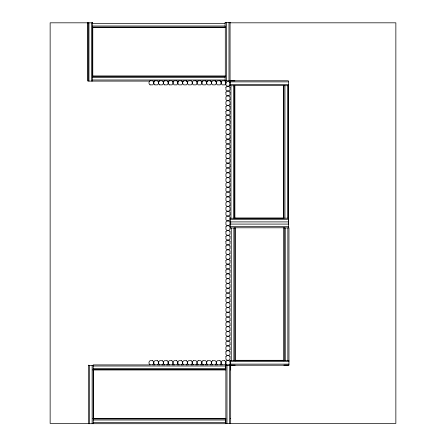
<?xml version="1.0" encoding="UTF-8"?>
<svg xmlns="http://www.w3.org/2000/svg" width="446" height="446" viewBox="0 0 446 446"><rect width="100%" height="100%" fill="white"/><g stroke="black" fill="none" stroke-linecap="round" stroke-linejoin="round"><path stroke-width="0.67" d="M227.555 158.375L228.358 158.375A2.42 2.42 0 0 0 229.991 157.299L229.991 154.706A2.42 2.42 0 0 0 225.921 154.678L225.921 157.299A2.42 2.42 0 0 0 227.555 158.375L228.358 158.375M227.956 312.289L228.358 312.256A2.42 2.42 0 0 0 229.991 311.18L229.991 308.587A2.42 2.42 0 0 0 225.921 308.56L225.921 311.18A2.42 2.42 0 0 0 227.555 312.256L227.956 312.222M225.297 22.512L230.103 22.512M92.662 22.818L50.142 22.818L50.142 423.421L88.403 423.421M229.606 22.818L395.858 22.818L395.858 423.421L225.436 423.421M92.617 23.409L225.107 23.409M92.617 26.002L225.107 26.002M92.617 27.111L225.107 27.111L225.107 22.3M92.484 27.317L225.197 27.317M92.484 75.982L92.779 75.982L92.779 27.317M92.874 75.982L225.425 75.982M92.662 76.288L225.152 76.288L225.152 81.1M92.662 77.398L225.152 77.398M92.662 79.99L225.152 79.99M230.069 80.759L288.35 80.759L288.35 222.861M150.09 80.793L152.683 80.793A2.42 2.42 0 0 1 152.683 84.863L150.09 84.863M154.901 80.793L157.494 80.793A2.42 2.42 0 0 1 157.494 84.863L154.901 84.863M159.713 80.793L162.305 80.793A2.42 2.42 0 0 1 162.305 84.863L159.713 84.863M164.524 80.793L167.111 80.793A2.42 2.42 0 0 1 167.111 84.863L164.524 84.863M169.335 80.793L171.922 80.793A2.42 2.42 0 0 1 171.922 84.863L169.335 84.863M225.297 80.793L234.875 80.893M149.544 81.1L87.851 81.1L87.851 22.818M153.011 81.1L154.4 81.1M157.867 81.1L159.255 81.1M162.723 81.1L164.111 81.1M167.579 81.1L168.967 81.1M172.435 81.1L173.823 81.1M177.291 81.1L178.679 81.1M181.45 81.1L183.535 81.1M186.305 81.1L187.694 81.1M196.714 81.1L198.102 81.1M201.57 81.1L202.958 81.1M205.729 81.1L207.808 81.1M210.584 81.1L211.973 81.1M215.44 81.1L216.828 81.1M220.296 81.1L221.684 81.1M230.069 81.869L288.35 81.869M230.069 84.461L288.35 84.461M234.234 85.571L284.186 85.571M229.857 85.755L234.668 85.755L234.668 218.245L229.891 218.245M234.875 218.088L283.539 218.088L283.539 218.384M234.54 218.2L288.657 218.2M230.376 219.309L288.657 219.309M230.376 221.902L288.657 221.902M230.064 222.894L230.855 222.894M230.37 223.011L230.889 223.011M288.361 222.978L288.657 222.978M230.376 224.087L288.657 224.087M230.376 226.68L288.657 226.68M234.54 227.789L284.492 227.789M230.164 227.973L234.975 227.973L234.975 360.463L230.164 360.463M235.181 360.307L283.846 360.307M234.847 360.418L288.963 360.418M193.352 360.702L195.945 360.702A2.42 2.42 0 0 1 195.945 364.772L193.352 364.772M198.163 360.702L200.756 360.702A2.42 2.42 0 0 1 200.756 364.772L198.163 364.772M202.975 360.702L205.567 360.702A2.42 2.42 0 0 1 205.567 364.772L202.975 364.772M207.786 360.702L210.378 360.702A2.42 2.42 0 0 1 210.378 364.772L207.786 364.772M212.597 360.702L215.189 360.702A2.42 2.42 0 0 1 215.189 364.772L212.597 364.772M230.682 361.528L288.963 361.528M230.682 364.12L288.963 364.12M150.079 364.9L93.197 364.9L93.242 423.7M152.855 364.9L154.935 364.9M157.711 364.9L159.791 364.9M161.87 364.9L164.646 364.9M166.726 364.9L169.502 364.9M172.273 364.9L174.358 364.9M177.129 364.9L179.214 364.9M181.293 364.9L183.373 364.9M186.149 364.9L188.229 364.9M191.005 364.9L193.085 364.9M195.861 364.9L197.94 364.9M200.717 364.9L203.488 364.9M205.573 364.9L207.652 364.9M210.428 364.9L212.508 364.9M215.284 364.9L217.364 364.9M220.14 364.9L222.22 364.9M283.846 365.118L288.657 365.084M235.181 365.118L225.871 365.118L225.871 423.393M230.682 365.229L288.963 365.229L288.963 227.928L284.152 227.928L284.152 360.418M93.242 365.425L88.431 365.425L88.431 423.7L225.732 423.7L225.732 418.889L93.242 418.889M93.197 366.01L225.687 366.01M93.197 368.602L225.687 368.602M93.197 369.712L225.687 369.712L225.687 364.9M92.723 369.924L225.776 369.924M230.387 369.924L230.682 369.924L230.649 365.112M92.757 418.582L225.905 418.582M230.387 418.582L230.682 418.582M93.242 419.998L225.732 419.998M93.242 422.591L225.732 422.591M227.555 312.256L228.358 312.256M288.657 227.789L288.657 85.71L283.846 85.71L283.846 218.2M287.854 227.928L287.854 360.418M287.547 85.71L287.547 218.2M285.262 227.928L285.262 360.418M284.955 85.71L284.955 218.2M283.846 227.655L283.846 360.903M283.539 85.437L283.539 217.988M235.181 227.889L235.181 360.937M234.875 85.665L234.875 218.384M233.866 227.973L233.866 360.463M233.559 85.755L233.559 218.245M231.273 227.973L231.273 360.463M230.967 85.755L230.967 218.245M230.682 360.418L230.682 423.393M230.376 218.2L230.376 227.789M230.069 22.506L230.069 85.571M229.991 82.543L229.991 85.136A2.42 2.42 0 0 1 225.921 85.136L225.921 82.543M229.991 87.355L229.991 89.947A2.42 2.42 0 0 1 225.921 89.947L225.921 87.355M229.991 92.166L229.991 94.758A2.42 2.42 0 0 1 225.921 94.758L225.921 92.166M229.991 106.6L229.991 109.192A2.42 2.42 0 0 1 225.921 109.192L225.921 106.6M229.991 111.411L229.991 114.003A2.42 2.42 0 0 1 225.921 114.003L225.921 111.411M229.991 116.222L229.991 118.814A2.42 2.42 0 0 1 225.921 118.814L225.921 116.222M229.991 121.033L229.991 123.62A2.42 2.42 0 0 1 225.921 123.62L225.921 121.033M229.991 125.844L229.991 128.431A2.42 2.42 0 0 1 225.921 128.431L225.921 125.844M229.991 140.278L229.991 142.865A2.42 2.42 0 0 1 225.921 142.865L225.921 140.278M229.991 226.802L229.991 229.395A2.42 2.42 0 0 1 225.921 229.395L225.921 226.802M229.991 231.613L229.991 234.206A2.42 2.42 0 0 1 225.921 234.206L225.921 231.613M229.991 236.425L229.991 239.017A2.42 2.42 0 0 1 225.921 239.017L225.921 236.425M229.991 241.236L229.991 243.828A2.42 2.42 0 0 1 225.921 243.828L225.921 241.236M229.991 246.047L229.991 248.639A2.42 2.42 0 0 1 225.921 248.639L225.921 246.047M229.991 260.481L229.991 263.068A2.42 2.42 0 0 1 225.921 263.068L225.921 260.481M229.991 265.292L229.991 267.879A2.42 2.42 0 0 1 225.921 267.879L225.921 265.292M229.991 270.103L229.991 272.69A2.42 2.42 0 0 1 225.921 272.69L225.921 270.103M229.991 274.914L229.991 277.501A2.42 2.42 0 0 1 225.921 277.501L225.921 274.914M229.991 351.816L229.991 354.408A2.42 2.42 0 0 1 225.921 354.408L225.921 351.816M229.991 356.627L229.991 359.22A2.42 2.42 0 0 1 225.921 359.22L225.921 356.627M229.991 361.438L229.991 364.031A2.42 2.42 0 0 1 225.921 364.031L225.921 361.438M229.573 365.118L229.573 423.393M228.993 22.512L228.993 80.793M226.986 365.118L226.986 423.393M226.406 22.512L226.406 80.793M225.297 26.676L225.297 76.628M93.359 369.924L93.359 418.582M92.617 22.3L92.662 81.1M92.132 365.425L92.132 423.7M91.553 22.818L91.553 81.1M89.54 365.425L89.54 423.7M88.96 22.818L88.96 81.1M88.548 365.112L88.548 365.408M87.968 22.506L88.001 80.793M212.569 364.772A2.42 2.42 0 0 1 212.569 360.702M193.324 364.772A2.42 2.42 0 0 1 193.324 360.702M198.135 364.772A2.42 2.42 0 0 1 198.135 360.702M202.947 364.772A2.42 2.42 0 0 1 202.947 360.702M207.758 364.772A2.42 2.42 0 0 1 207.758 360.702M150.057 84.863A2.42 2.42 0 0 1 150.057 80.793M154.868 84.863A2.42 2.42 0 0 1 154.868 80.793M159.679 84.863A2.42 2.42 0 0 1 159.679 80.793M169.302 84.863A2.42 2.42 0 0 1 169.302 80.793M164.49 84.863A2.42 2.42 0 0 1 164.49 80.793M225.921 351.788A2.42 2.42 0 0 1 229.991 351.788M225.921 356.599A2.42 2.42 0 0 1 229.991 356.599M227.555 312.222A2.42 2.42 0 0 0 225.921 313.304L225.921 315.924A2.42 2.42 0 0 0 229.991 315.924L229.991 313.332A2.42 2.42 0 0 0 228.358 312.222M225.921 361.411A2.42 2.42 0 0 1 229.991 361.411M225.921 241.208A2.42 2.42 0 0 1 229.991 241.208M225.921 236.397A2.42 2.42 0 0 1 229.991 236.397M225.921 246.014A2.42 2.42 0 0 1 229.991 246.014M225.921 265.259A2.42 2.42 0 0 1 229.991 265.259M225.921 260.447A2.42 2.42 0 0 1 229.991 260.447M225.921 270.07A2.42 2.42 0 0 1 229.991 270.07M225.921 274.881A2.42 2.42 0 0 1 229.991 274.881M225.921 231.585A2.42 2.42 0 0 1 229.991 231.585M227.555 158.347A2.42 2.42 0 0 0 225.921 159.423L225.921 162.043A2.42 2.42 0 0 0 229.991 162.043L229.991 159.451A2.42 2.42 0 0 0 228.358 158.347M225.921 226.774A2.42 2.42 0 0 1 229.991 226.774M225.921 87.327A2.42 2.42 0 0 1 229.991 87.327M225.921 82.516A2.42 2.42 0 0 1 229.991 82.516M225.921 92.138A2.42 2.42 0 0 1 229.991 92.138M225.921 111.377A2.42 2.42 0 0 1 229.991 111.377M225.921 106.572A2.42 2.42 0 0 1 229.991 106.572M225.921 116.189A2.42 2.42 0 0 1 229.991 116.189M225.921 121A2.42 2.42 0 0 1 229.991 121M225.921 125.811A2.42 2.42 0 0 1 229.991 125.811M225.921 140.245A2.42 2.42 0 0 1 229.991 140.245M176.733 80.793L174.146 80.793A2.42 2.42 0 0 0 174.146 84.863L176.733 84.863A2.42 2.42 0 0 0 176.733 80.793M181.544 80.793L178.958 80.793A2.42 2.42 0 0 0 178.958 84.863L181.544 84.863A2.42 2.42 0 0 0 181.544 80.793M186.356 80.793L183.769 80.793A2.42 2.42 0 0 0 183.735 84.863L186.356 84.863A2.42 2.42 0 0 0 186.356 80.793M191.167 80.793L188.574 80.793A2.42 2.42 0 0 0 188.546 84.863L191.167 84.863A2.42 2.42 0 0 0 191.167 80.793M195.978 80.793L193.386 80.793A2.42 2.42 0 0 0 193.358 84.863L195.978 84.863A2.42 2.42 0 0 0 195.978 80.793M200.789 80.793L198.197 80.793A2.42 2.42 0 0 0 198.169 84.863L200.789 84.863A2.42 2.42 0 0 0 200.789 80.793M205.6 80.793L203.008 80.793A2.42 2.42 0 0 0 202.98 84.863L205.6 84.863A2.42 2.42 0 0 0 205.6 80.793M210.412 80.793L207.819 80.793A2.42 2.42 0 0 0 207.819 84.863L210.412 84.863A2.42 2.42 0 0 0 210.412 80.793M215.223 80.793L212.63 80.793A2.42 2.42 0 0 0 212.63 84.863L215.223 84.863A2.42 2.42 0 0 0 215.223 80.793M220.034 80.793L217.442 80.793A2.42 2.42 0 0 0 217.408 84.863L220.034 84.863A2.42 2.42 0 0 0 220.034 80.793M224.845 80.793L222.253 80.793A2.42 2.42 0 0 0 222.22 84.863L224.845 84.863A2.42 2.42 0 0 0 224.845 80.793M152.649 360.702L150.057 360.702A2.42 2.42 0 0 0 150.057 364.772L152.649 364.772A2.42 2.42 0 0 0 152.649 360.702M157.46 360.702L154.868 360.702A2.42 2.42 0 0 0 154.868 364.772L157.46 364.772A2.42 2.42 0 0 0 157.46 360.702M162.272 360.702L159.679 360.702A2.42 2.42 0 0 0 159.646 364.772L162.272 364.772A2.42 2.42 0 0 0 162.272 360.702M167.077 360.702L164.49 360.702A2.42 2.42 0 0 0 164.457 364.772L167.077 364.772A2.42 2.42 0 0 0 167.077 360.702M171.888 360.702L169.302 360.702A2.42 2.42 0 0 0 169.268 364.772L171.888 364.772A2.42 2.42 0 0 0 171.888 360.702M176.7 360.702L174.113 360.702A2.42 2.42 0 0 0 174.079 364.772L176.7 364.772A2.42 2.42 0 0 0 176.7 360.702M181.511 360.702L178.924 360.702A2.42 2.42 0 0 0 178.891 364.772L181.511 364.772A2.42 2.42 0 0 0 181.511 360.702M186.322 360.702L183.735 360.702A2.42 2.42 0 0 0 183.735 364.772L186.322 364.772A2.42 2.42 0 0 0 186.322 360.702M191.133 360.702L188.541 360.702A2.42 2.42 0 0 0 188.541 364.772L191.133 364.772A2.42 2.42 0 0 0 191.133 360.702M220.001 360.702L217.408 360.702A2.42 2.42 0 0 0 217.408 364.772L220.001 364.772A2.42 2.42 0 0 0 220.001 360.702M224.812 360.702L222.22 360.702A2.42 2.42 0 0 0 222.22 364.772L224.812 364.772A2.42 2.42 0 0 0 224.812 360.702M229.991 99.569L229.991 96.977A2.42 2.42 0 0 0 225.921 96.977L225.921 99.569A2.42 2.42 0 0 0 229.991 99.569M229.991 104.381L229.991 101.788A2.42 2.42 0 0 0 225.921 101.788L225.921 104.381A2.42 2.42 0 0 0 229.991 104.381M229.991 133.243L229.991 130.656A2.42 2.42 0 0 0 225.921 130.656L225.921 133.243A2.42 2.42 0 0 0 229.991 133.243M229.991 138.054L229.991 135.467A2.42 2.42 0 0 0 225.921 135.467L225.921 138.054A2.42 2.42 0 0 0 229.991 138.054M229.991 147.676L229.991 145.084A2.42 2.42 0 0 0 225.921 145.056L225.921 147.676A2.42 2.42 0 0 0 229.991 147.676M229.991 152.487L229.991 149.895A2.42 2.42 0 0 0 225.921 149.867L225.921 152.487A2.42 2.42 0 0 0 229.991 152.487M229.991 166.854L229.991 164.262A2.42 2.42 0 0 0 225.921 164.234L225.921 166.854A2.42 2.42 0 0 0 229.991 166.854M229.991 171.665L229.991 169.073A2.42 2.42 0 0 0 225.921 169.045L225.921 171.665A2.42 2.42 0 0 0 229.991 171.665M229.991 176.477L229.991 173.884A2.42 2.42 0 0 0 225.921 173.856L225.921 176.477A2.42 2.42 0 0 0 229.991 176.477M229.991 181.288L229.991 178.695A2.42 2.42 0 0 0 225.921 178.662L225.921 181.288A2.42 2.42 0 0 0 229.991 181.288M229.991 186.099L229.991 183.507A2.42 2.42 0 0 0 225.921 183.507L225.921 186.099A2.42 2.42 0 0 0 229.991 186.099M229.991 190.91L229.991 188.318A2.42 2.42 0 0 0 225.921 188.318L225.921 190.91A2.42 2.42 0 0 0 229.991 190.91M229.991 195.716L229.991 193.129A2.42 2.42 0 0 0 225.921 193.096L225.921 195.716A2.42 2.42 0 0 0 229.991 195.716M229.991 200.527L229.991 197.94A2.42 2.42 0 0 0 225.921 197.907L225.921 200.527A2.42 2.42 0 0 0 229.991 200.527M229.991 205.338L229.991 202.752A2.42 2.42 0 0 0 225.921 202.718L225.921 205.338A2.42 2.42 0 0 0 229.991 205.338M229.991 210.15L229.991 207.563A2.42 2.42 0 0 0 225.921 207.529L225.921 210.15A2.42 2.42 0 0 0 229.991 210.15M229.991 214.961L229.991 212.374A2.42 2.42 0 0 0 225.921 212.341L225.921 214.961A2.42 2.42 0 0 0 229.991 214.961M229.991 219.772L229.991 217.18A2.42 2.42 0 0 0 225.921 217.18L225.921 219.772A2.42 2.42 0 0 0 229.991 219.772M229.991 224.583L229.991 221.991A2.42 2.42 0 0 0 225.921 221.991L225.921 224.583A2.42 2.42 0 0 0 229.991 224.583M229.991 253.451L229.991 250.858A2.42 2.42 0 0 0 225.921 250.858L225.921 253.451A2.42 2.42 0 0 0 229.991 253.451M229.991 258.262L229.991 255.669A2.42 2.42 0 0 0 225.921 255.669L225.921 258.262A2.42 2.42 0 0 0 229.991 258.262M229.991 282.312L229.991 279.726A2.42 2.42 0 0 0 225.921 279.692L225.921 282.312A2.42 2.42 0 0 0 229.991 282.312M229.991 287.124L229.991 284.531A2.42 2.42 0 0 0 225.921 284.531L225.921 287.124A2.42 2.42 0 0 0 229.991 287.124M229.991 291.935L229.991 289.342A2.42 2.42 0 0 0 225.921 289.342L225.921 291.935A2.42 2.42 0 0 0 229.991 291.935M229.991 296.746L229.991 294.154A2.42 2.42 0 0 0 225.921 294.126L225.921 296.746A2.42 2.42 0 0 0 229.991 296.746M229.991 301.557L229.991 298.965A2.42 2.42 0 0 0 225.921 298.937L225.921 301.557A2.42 2.42 0 0 0 229.991 301.557M229.991 306.369L229.991 303.776A2.42 2.42 0 0 0 225.921 303.748L225.921 306.369A2.42 2.42 0 0 0 229.991 306.369M229.991 320.735L229.991 318.143A2.42 2.42 0 0 0 225.921 318.11L225.921 320.735A2.42 2.42 0 0 0 229.991 320.735M229.991 325.547L229.991 322.954A2.42 2.42 0 0 0 225.921 322.921L225.921 325.547A2.42 2.42 0 0 0 229.991 325.547M229.991 330.352L229.991 327.765A2.42 2.42 0 0 0 225.921 327.732L225.921 330.352A2.42 2.42 0 0 0 229.991 330.352M229.991 335.163L229.991 332.577A2.42 2.42 0 0 0 225.921 332.543L225.921 335.163A2.42 2.42 0 0 0 229.991 335.163M229.991 339.975L229.991 337.388A2.42 2.42 0 0 0 225.921 337.388L225.921 339.975A2.42 2.42 0 0 0 229.991 339.975M229.991 344.786L229.991 342.199A2.42 2.42 0 0 0 225.921 342.166L225.921 344.786A2.42 2.42 0 0 0 229.991 344.786M229.991 349.597L229.991 347.01A2.42 2.42 0 0 0 225.921 346.977L225.921 349.597A2.42 2.42 0 0 0 229.991 349.597"/></g></svg>
